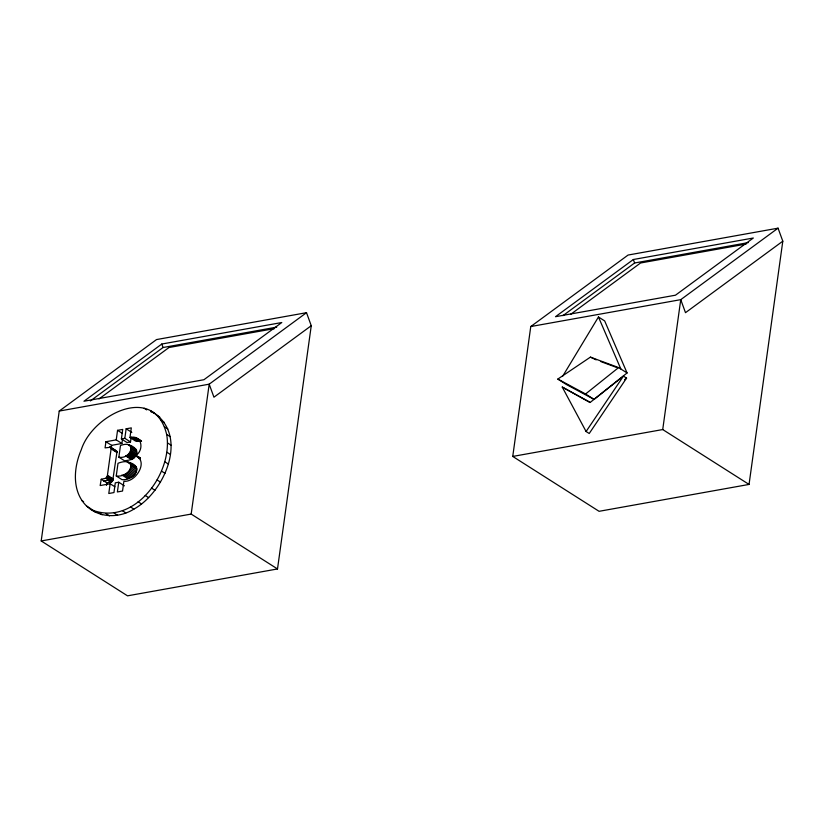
<?xml version="1.0" encoding="UTF-8"?>
<svg xmlns="http://www.w3.org/2000/svg" width="824" height="824" viewBox="0 0 824 824"><rect width="100%" height="100%" fill="white"/><g stroke="black" fill="none" stroke-linecap="round" stroke-linejoin="round"><path stroke-width="1.24" d="M116.246 475.984C131.83 477.972 138.36 455.559 118.017 463.273L116.246 475.984L121.931 479.599C132.407 481.113 145.312 467.084 129.183 462.408M118.862 457.176C131.634 459.668 137.145 439.254 120.479 445.506L118.862 457.176L124.537 460.781C128.42 460.183 133.385 460.091 135.497 456.105C139.204 451.058 134.394 446.454 129.327 445.012M92.134 510.005C134.281 526.546 173.37 473.1 166.664 434.423C154.253 382.985 92.37 414.74 81.277 449.729C73.614 467.486 71.616 491.289 86.499 505.946C99.282 518.245 119.325 518.286 133.91 509.108C165.552 491.629 190.138 433.208 150.71 410.877M122.57 438.718L121.911 443.487L116.236 439.872L105.925 441.726L105.07 447.875L110.663 447.257L111.209 448.905L116.884 452.52L112.703 480.701L111.189 482.081L106.893 482.874L101.218 479.259L100.178 485.552L110.138 483.76L114.876 486.768M116.884 452.52L116.596 451.047L115.154 450.718M41.2 540.956L59.225 411.063L156.529 339.57L306.507 312.687L311.256 325.707L277.503 568.951L127.524 595.834L41.2 540.956L191.178 514.073L277.503 568.951M101.218 479.259L106.018 478.219L107.244 476.591L111.6 445.331L105.925 441.726M110.138 483.76L108.789 493.494L113.949 492.567L115.298 482.843L118.738 482.225L124.414 485.83M116.236 439.872L117.554 430.344L122.714 429.417L121.385 438.955L127.071 442.56L130.501 441.942L131.171 437.183M118.738 482.225L117.389 491.949L122.539 491.032L123.888 481.298C135.826 482.483 148.959 461.183 135.486 455.693C144.458 450.357 142.13 434.392 129.965 437.523L131.304 427.883L126.144 428.799L124.826 438.337L130.501 441.942M191.178 514.073L209.193 384.18L306.507 312.687M512.744 456.434L530.769 326.541L628.084 255.049L778.052 228.166L782.8 241.185L749.047 484.43L599.079 511.313L512.744 456.434L662.723 429.551L749.047 484.43M662.723 429.551L680.748 299.658L778.052 228.166M106.481 485.387L106.893 482.874M562.74 376.125L598.461 316.983L604.672 320.927L627.074 372.963L594.042 399.372L566.304 384.458L557.827 379.071L590.427 357.122L618.597 367.576L627.074 372.963M586.091 431.508L623.438 376.125L626.57 378.113L589.222 433.496L586.091 431.508L562.246 387.064L590.252 402.369L623.438 376.125M557.827 379.071L585.565 393.985L618.597 367.576M624.561 379.699L626.57 378.113M161.803 344.03L83.955 401.226L203.93 379.72L281.777 322.534L161.803 344.03L163.059 347.512L90.341 400.938M99.035 398.919L169.013 347.512L274.588 328.58M311.256 325.707L213.941 397.199L209.193 384.18L59.225 411.063M633.347 259.508L555.5 316.704L675.474 295.198L753.321 238.012L633.347 259.508L634.614 262.99L562.916 315.664M570.589 314.397L640.557 262.99L746.142 244.058M782.8 241.185L685.496 312.677L680.748 299.658L530.769 326.541M108.603 480.073L103.968 481.01L108.603 480.073L111.528 481.937M163.059 347.512L276.73 327.128M634.614 262.99L748.274 242.617M121.385 438.955L124.826 438.337M111.6 445.331L121.911 443.487M135.218 437.771L140.894 441.386L135.641 441.128L129.965 437.523M132.942 448.204L135.836 449.142M132.819 465.57L135.744 466.538M596.205 359.872L590.427 357.122M600.902 361.612L616.167 367.277M150.885 411.753L154.16 413.071M590.025 402.524L562.246 387.064M585.565 393.985L594.042 399.372M156.354 414.936L159.794 417.119M144.159 408.261L146.744 409.899M160.958 420.292L164.398 422.475M164.429 426.832L167.88 429.016M166.664 434.423L170.105 436.617M167.54 442.952L170.99 445.135M166.963 452.273L170.403 454.467M126.144 428.799L131.83 432.415M138.288 438.924L141.131 440.737M136.835 438.234L141.563 441.242M133.488 437.523L139.174 441.128M131.716 437.451L137.402 441.056M117.554 430.344L122.292 433.352M164.913 461.862L168.364 464.056M128.338 444.713L134.013 448.328M130.779 446.309L136.454 449.925M131.109 447.401L136.784 451.006M131.078 448.833L136.753 452.438M130.789 450.213L136.475 453.818M130.367 451.428L136.042 455.044M161.566 471.153L165.006 473.337M138.185 456.671L140.08 457.876M137.186 456.156L140.018 457.959M136.321 455.857L140.111 458.268M135.682 455.548L140.451 458.731M135.486 455.693L140.224 458.7M129.821 452.489L135.497 456.105M129.183 453.406L134.858 457.021M128.493 454.178L134.168 457.784M127.761 454.807L133.437 458.422M127.04 455.312L132.715 458.927M126.33 455.693L132.015 459.298M125.681 455.95L131.366 459.555M110.663 447.257L116.596 451.047M110.334 447.144L116.781 451.294M109.942 447.092L116.884 451.624M109.468 447.113L113.259 449.523M111.25 448.421L116.926 452.026M157.065 479.949L160.505 482.143M128.184 462.109L136.413 467.301M127.143 461.965L129.986 463.768M131.109 464.757L136.784 468.362M131.109 466.157L136.784 469.773M130.8 467.682L136.475 471.297M130.316 469.083L135.991 472.688M129.656 470.339L135.332 473.954M128.812 471.472L134.487 475.077M127.792 472.461L133.478 476.066M151.554 488.096L154.994 490.29M126.597 473.306L132.273 476.921M125.217 474.006L130.903 477.621M123.662 474.562L129.337 478.178M121.921 474.974L127.596 478.579M145.178 495.43L148.619 497.614M107.542 475.324L113.218 478.929M107.419 476.004L113.094 479.609M107.244 476.591L112.919 480.196M107.017 477.086L112.703 480.701M106.77 477.508L112.445 481.113M106.481 477.848L112.157 481.463M106.172 478.116L111.858 481.731M106.018 478.219L111.704 481.824M108.263 480.217L111.189 482.081M107.923 480.31L110.849 482.164M138.102 501.764L141.543 503.948M130.47 506.925L133.91 509.108M122.426 510.746L125.866 512.94M114.124 513.064L117.564 515.258M106.049 513.682L109.499 515.875M81.885 500.59L83.615 501.682M98.684 512.621L102.135 514.804M86.499 505.946L89.074 507.584M89.94 508.14L95.574 512.188M598.461 316.983L620.863 369.018"/></g></svg>
